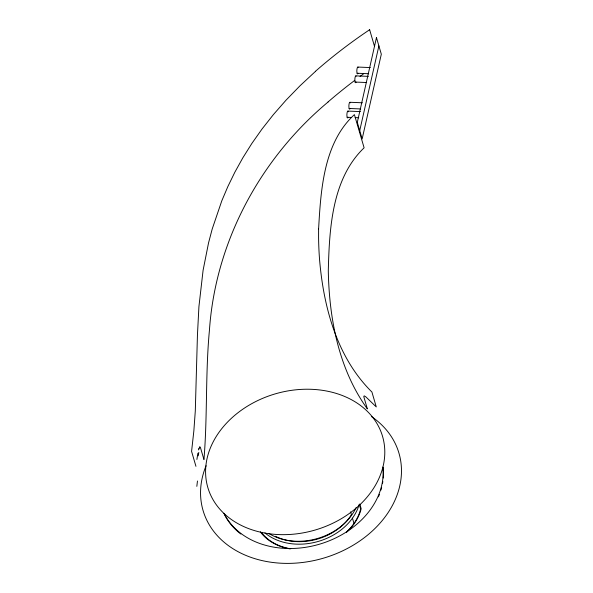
<?xml version="1.0" encoding="UTF-8"?>
<svg xmlns="http://www.w3.org/2000/svg" width="593" height="593" viewBox="0 0 593 593"><rect width="100%" height="100%" fill="white"/><g stroke="black" fill="none" stroke-linecap="round" stroke-linejoin="round"><path stroke-width="0.89" d="M196.891 459.464L197.877 453.252M359.729 130.638L378.89 45.898M198.551 449.924L198.922 448.545M328.114 101.981C260.327 158.576 215.459 241.729 209.44 330.175C205.356 373.19 207.543 416.501 203.948 459.545L200.553 447.937A4.811 0.867 86.8 0 0 200.278 447.226L199.952 446.914A8.183 1.475 87.2 0 0 199.7 446.981M315.55 71.316L299.999 85.807L286.026 100.18L273.395 114.597L262.024 129.022L251.855 143.454L242.811 157.864L234.835 172.237L227.853 186.558L221.804 200.805L212.205 229.017L208.536 242.937L203.088 270.326L198.922 306.655L197.439 335.127L195.297 411.001L193.859 430.859L191.583 451.399L195.949 466.335M360.44 111.595L347.921 111.084M357.875 67.061L370.336 67.572M357.082 73.25L368.653 73.725M355.889 75.867L368.342 76.371M355.096 82.056L366.659 82.531M349.914 102.278L362.375 102.789M349.121 108.475L360.685 108.942M347.127 117.273L351.575 117.458M355.14 117.599L358.698 117.748M369.617 29.65L374.465 46.239M359.818 504.094L361.181 508.742A55.171 42.992 -16.3 0 1 346.749 532.084M359.402 504.865L360.514 508.675M350.611 511.87L351.605 515.273M352.457 518.171L354.088 523.775M196.832 486.364A106.051 6.241 -84.9 0 1 197.462 480.997M198.247 455.824A41.087 5.967 -89.4 0 1 198.818 452.377M198.981 448.975A14.862 2.58 88.4 0 1 199.708 447.085M328.062 101.944A461.732 359.847 -16.3 0 1 354.784 80.352M360.025 76.445A461.732 359.847 -16.3 0 1 363.361 74.014M315.491 71.271A459.026 357.742 -16.3 0 1 369.661 29.702M360.5 509.639A54.482 42.459 -16.3 0 1 346.408 532.143M290.74 548.829A54.482 42.459 -16.3 0 1 261.506 532.551M347.943 117.725A3.447 0.86 -87.7 0 1 346.92 114.064A3.447 0.86 -87.7 0 1 348.373 111.773M356.089 82.16A3.447 0.86 -87.7 0 1 354.851 79.595A3.447 0.86 -87.7 0 1 356.193 76.171M349.996 108.823A3.447 0.86 -87.7 0 1 348.892 105.51A3.447 0.86 -87.7 0 1 350.315 102.826M357.957 73.606A3.447 0.86 -87.7 0 1 356.845 70.545A3.447 0.86 -87.7 0 1 358.179 67.365M382.996 467.217A83.443 65.03 -16.3 0 1 383.226 478.047M382.841 481.472A83.443 65.03 -16.3 0 1 382.567 483.184M381.647 487.483A83.443 65.03 -16.3 0 1 380.928 490.063M379.476 494.325A83.443 65.03 -16.3 0 1 378.438 496.86M240.854 534.048A83.443 65.03 -16.3 0 1 223.932 513.412M371.552 416.62A102.063 79.544 -16.3 0 1 382.196 520.602A102.063 79.544 -16.3 0 1 254.456 558.532A102.063 79.544 -16.3 0 1 206.09 465.75M382.848 467.202A83.443 65.03 -16.3 0 1 319.101 544.315A83.443 65.03 -16.3 0 1 224.065 513.36M351.664 514.324A51.999 40.524 -16.3 0 1 275.449 536.302M289.621 548.821A55.171 42.992 -16.3 0 1 260.394 531.936M359.254 504.22A55.171 42.992 -16.3 0 1 319.13 541.172A55.171 42.992 -16.3 0 1 264.93 532.885M356.052 507.667A55.171 42.992 -16.3 0 1 268.903 533.47M318.604 228.868L318.589 237.623A528.43 411.824 -16.3 0 0 319.649 260.653C323.771 307.915 337.187 357.735 371.915 392.017L376.281 406.946L365.829 396.843L364.176 395.842L363.805 396.539A5.559 0.971 61 0 0 363.961 397.273L367.363 408.896C338.699 369.142 329.211 318.945 328.292 270.801C329.389 228.779 331.784 178.789 364.109 147.805L354.406 114.627C323.593 142.831 320.843 189.856 318.604 228.868M376.466 37.604L357.305 122.343L362.153 138.932L381.314 54.193L376.466 37.604M260.409 532.158A91.025 70.938 -16.3 0 0 384.101 443.26A91.025 70.938 -16.3 0 0 241.069 410.423A91.025 70.938 -16.3 0 0 260.409 532.158"/></g></svg>
